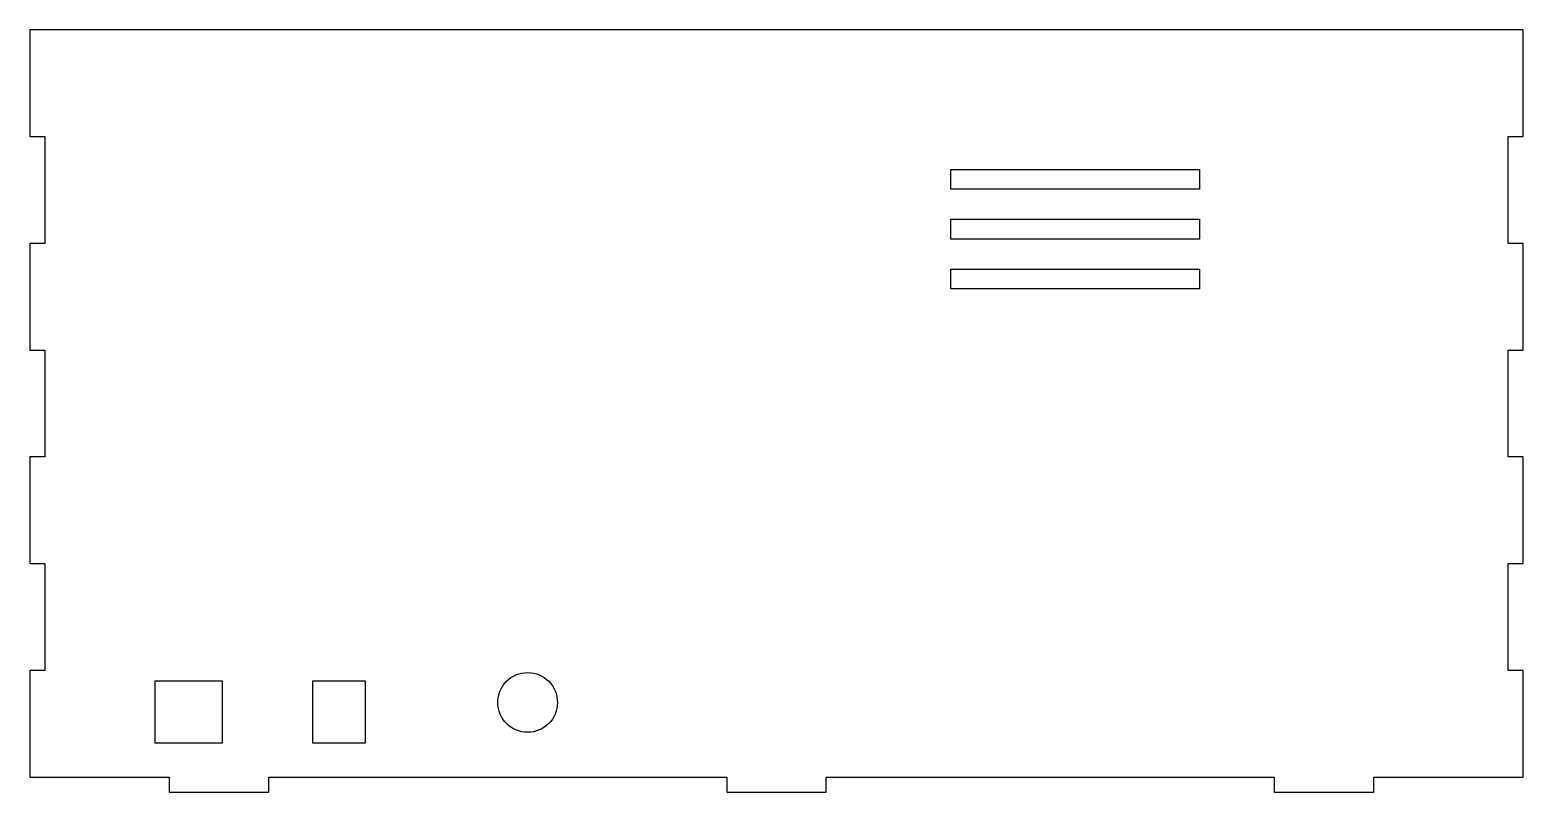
# Model space of a CAD drawing. Header units: millimetres. Extents: x 0 to 300, y 0 to 153.
import ezdxf

# ---------------------------------------------------------------- set-up
doc = ezdxf.new("R2010")
doc.units = ezdxf.units.MM
doc.layers.add('CUT', color=1, linetype='Continuous')

msp = doc.modelspace()

# ---------------------------------------------------------------- linework, layer by layer
at = {"layer": 'CUT'}
for points in [[(300, 45.86), (300, 67.29), (297, 67.29), (297, 88.71), (300, 88.71), (300, 110.14), (297, 110.14), (297, 131.57), (300, 131.57), (300, 153), (0, 153), (0, 131.57), (3, 131.57), (3, 110.14), (0, 110.14), (0, 88.71), (3, 88.71), (3, 67.29), (0, 67.29), (0, 45.86), (3, 45.86), (3, 24.43), (0, 24.43), (0, 3), (28, 3), (28, 0), (48, 0), (48, 3), (140, 3), (140, 0), (160, 0), (160, 3), (250, 3), (250, 0), (270, 0), (270, 3), (300, 3), (300, 24.43), (297, 24.43), (297, 45.86)], [(185, 125), (235, 125), (235, 121), (185, 121)], [(235, 115), (235, 111), (185, 111), (185, 115)], [(235, 101), (185, 101), (185, 105), (235, 105)], [(25.15, 22.35), (38.65, 22.35), (38.65, 9.85), (25.15, 9.85)], [(56.85, 9.85), (56.85, 22.35), (67.35, 22.35), (67.35, 9.85)]]:
    msp.add_lwpolyline(points, close=True, dxfattribs=at)
msp.add_circle((100, 18), 6, dxfattribs=at)

doc.saveas('drawing.dxf')
